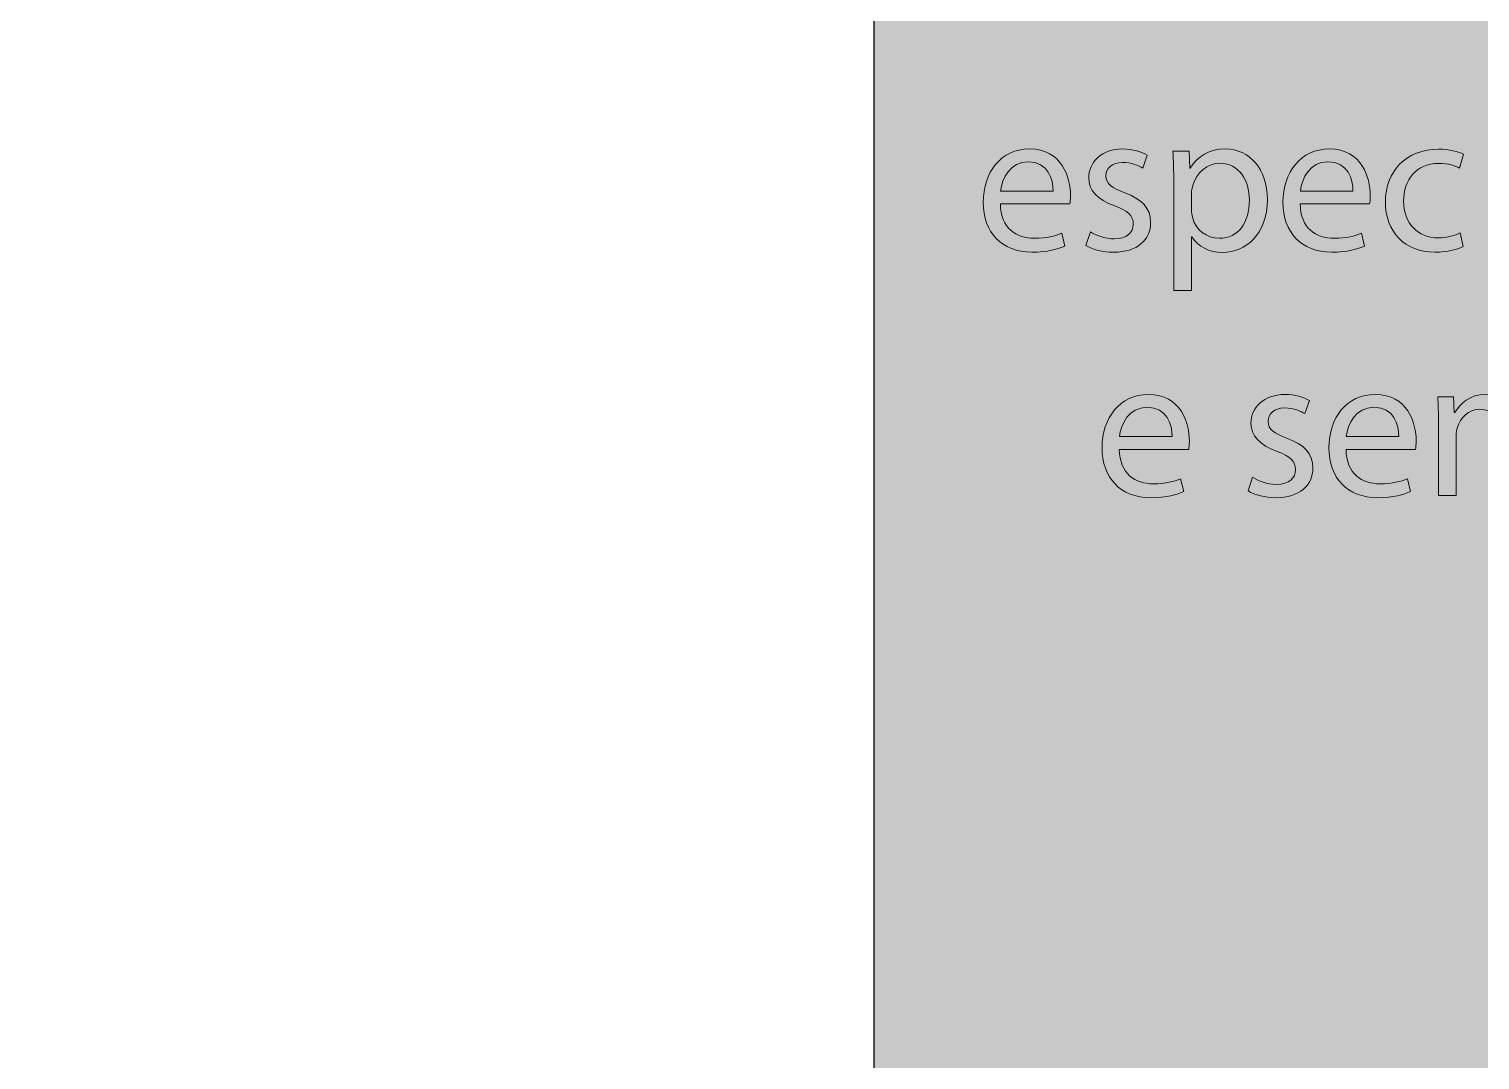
# Model space of a CAD drawing. Header units: inches. Extents: x -507 to 1392, y -754 to 68.
# Drawn here: x -260.6 to -175.4, y -201.3 to -140.9 of the extents above; entities that cross this region are included whole.
import ezdxf

# ---------------------------------------------------------------- set-up
doc = ezdxf.new("R2010")
doc.units = ezdxf.units.IN
doc.header["$MEASUREMENT"] = 0
doc.layers.add('Front', color=7, linetype='Continuous')
picture_1 = doc.add_image_def('image1.png', size_in_pixel=(3301, 2181))
picture_2 = doc.add_image_def('image10.png', size_in_pixel=(3013, 3012))

# ---------------------------------------------------------------- blocks, each defined once
blk = doc.blocks.new('block 3')
at = {"layer": 'Front', "true_color": 0x326699}
h = blk.add_hatch(color=165, dxfattribs=at)
h.dxf.hatch_style = 2
h.paths.add_polyline_path([(-211, -462.1), (-211, 61.249), (581, 61.249), (581, -462.1)])
at = {"layer": 'Front', "lineweight": 0}
blk.add_lwpolyline([(-211, -462.1), (-211, 61.249), (581, 61.249), (581, -462.1), (-211, -462.1)], dxfattribs=at)
at = {"layer": 'Front'}
image = blk.add_image(picture_1, insert=(-211, -462.191), size_in_units=(792.24, 523.44), dxfattribs=at)
blk = doc.blocks.new('block 48')
at = {"layer": 'Front', "true_color": 0x231f20}
h = blk.add_hatch(color=250, dxfattribs=at)
h.dxf.hatch_style = 2
edge = h.paths.add_edge_path()
edge.add_spline(control_points=[(-203.589, -151.135), (-203.565, -152.562), (-202.654, -153.149), (-201.599, -153.149), (-200.843, -153.149), (-200.387, -153.018), (-199.992, -152.85), (-199.992, -152.85), (-199.812, -153.605), (-199.812, -153.605), (-200.184, -153.773), (-200.819, -153.965), (-201.743, -153.965), (-203.53, -153.965), (-204.597, -152.79), (-204.597, -151.039), (-204.597, -149.288), (-203.565, -147.909), (-201.875, -147.909), (-199.979, -147.909), (-199.476, -149.576), (-199.476, -150.643), (-199.476, -150.859), (-199.5, -151.027), (-199.512, -151.135), (-199.512, -151.135), (-203.589, -151.135), (-203.589, -151.135)], knot_values=[0, 0, 0, 0, 1, 1, 1, 2, 2, 2, 3, 3, 3, 4, 4, 4, 5, 5, 5, 6, 6, 6, 7, 7, 7, 8, 8, 8, 9, 9, 9, 9], degree=3, periodic=1)
edge = h.paths.add_edge_path()
edge.add_spline(control_points=[(-200.495, -150.379), (-200.483, -149.708), (-200.771, -148.664), (-201.958, -148.664), (-203.026, -148.664), (-203.494, -149.647), (-203.578, -150.379), (-203.578, -150.379), (-200.495, -150.379), (-200.495, -150.379)], knot_values=[0, 0, 0, 0, 1, 1, 1, 2, 2, 2, 3, 3, 3, 3], degree=3, periodic=1)
h = blk.add_hatch(color=250, dxfattribs=at)
h.dxf.hatch_style = 2
edge = h.paths.add_edge_path()
edge.add_spline(control_points=[(-198.31, -152.766), (-197.998, -152.97), (-197.446, -153.186), (-196.918, -153.186), (-196.15, -153.186), (-195.791, -152.802), (-195.791, -152.322), (-195.791, -151.818), (-196.091, -151.542), (-196.87, -151.254), (-197.914, -150.883), (-198.405, -150.307), (-198.405, -149.611), (-198.405, -148.676), (-197.65, -147.909), (-196.402, -147.909), (-195.815, -147.909), (-195.299, -148.076), (-194.975, -148.268), (-194.975, -148.268), (-195.239, -149.036), (-195.239, -149.036), (-195.467, -148.892), (-195.887, -148.7), (-196.426, -148.7), (-197.05, -148.7), (-197.398, -149.06), (-197.398, -149.492), (-197.398, -149.971), (-197.05, -150.187), (-196.294, -150.475), (-195.287, -150.859), (-194.771, -151.363), (-194.771, -152.226), (-194.771, -153.246), (-195.563, -153.965), (-196.942, -153.965), (-197.578, -153.965), (-198.166, -153.809), (-198.573, -153.569), (-198.573, -153.569), (-198.31, -152.766), (-198.31, -152.766)], knot_values=[0, 0, 0, 0, 1, 1, 1, 2, 2, 2, 3, 3, 3, 4, 4, 4, 5, 5, 5, 6, 6, 6, 7, 7, 7, 8, 8, 8, 9, 9, 9, 10, 10, 10, 11, 11, 11, 12, 12, 12, 13, 13, 13, 14, 14, 14, 14], degree=3, periodic=1)
h = blk.add_hatch(color=250, dxfattribs=at)
h.dxf.hatch_style = 2
edge = h.paths.add_edge_path()
edge.add_spline(control_points=[(-193.414, -149.936), (-193.414, -149.192), (-193.438, -148.592), (-193.461, -148.041), (-193.461, -148.041), (-192.514, -148.041), (-192.514, -148.041), (-192.514, -148.041), (-192.466, -149.036), (-192.466, -149.036), (-192.466, -149.036), (-192.442, -149.036), (-192.442, -149.036), (-192.01, -148.328), (-191.327, -147.909), (-190.379, -147.909), (-188.976, -147.909), (-187.92, -149.096), (-187.92, -150.859), (-187.92, -152.946), (-189.192, -153.977), (-190.559, -153.977), (-191.327, -153.977), (-191.999, -153.641), (-192.346, -153.065), (-192.346, -153.065), (-192.37, -153.065), (-192.37, -153.065), (-192.37, -153.065), (-192.37, -156.22), (-192.37, -156.22), (-192.37, -156.22), (-193.414, -156.22), (-193.414, -156.22), (-193.414, -156.22), (-193.414, -149.936), (-193.414, -149.936)], knot_values=[0, 0, 0, 0, 1, 1, 1, 2, 2, 2, 3, 3, 3, 4, 4, 4, 5, 5, 5, 6, 6, 6, 7, 7, 7, 8, 8, 8, 9, 9, 9, 10, 10, 10, 11, 11, 11, 12, 12, 12, 12], degree=3, periodic=1)
edge = h.paths.add_edge_path()
edge.add_spline(control_points=[(-192.37, -151.482), (-192.37, -151.638), (-192.346, -151.782), (-192.322, -151.914), (-192.13, -152.646), (-191.495, -153.149), (-190.739, -153.149), (-189.624, -153.149), (-188.976, -152.238), (-188.976, -150.907), (-188.976, -149.744), (-189.588, -148.748), (-190.703, -148.748), (-191.423, -148.748), (-192.094, -149.264), (-192.298, -150.055), (-192.334, -150.187), (-192.37, -150.343), (-192.37, -150.487), (-192.37, -150.487), (-192.37, -151.482), (-192.37, -151.482)], knot_values=[0, 0, 0, 0, 1, 1, 1, 2, 2, 2, 3, 3, 3, 4, 4, 4, 5, 5, 5, 6, 6, 6, 7, 7, 7, 7], degree=3, periodic=1)
h = blk.add_hatch(color=250, dxfattribs=at)
h.dxf.hatch_style = 2
edge = h.paths.add_edge_path()
edge.add_spline(control_points=[(-185.998, -151.135), (-185.974, -152.562), (-185.062, -153.149), (-184.007, -153.149), (-183.251, -153.149), (-182.795, -153.018), (-182.4, -152.85), (-182.4, -152.85), (-182.22, -153.605), (-182.22, -153.605), (-182.592, -153.773), (-183.227, -153.965), (-184.151, -153.965), (-185.938, -153.965), (-187.005, -152.79), (-187.005, -151.039), (-187.005, -149.288), (-185.974, -147.909), (-184.283, -147.909), (-182.388, -147.909), (-181.884, -149.576), (-181.884, -150.643), (-181.884, -150.859), (-181.908, -151.027), (-181.92, -151.135), (-181.92, -151.135), (-185.998, -151.135), (-185.998, -151.135)], knot_values=[0, 0, 0, 0, 1, 1, 1, 2, 2, 2, 3, 3, 3, 4, 4, 4, 5, 5, 5, 6, 6, 6, 7, 7, 7, 8, 8, 8, 9, 9, 9, 9], degree=3, periodic=1)
edge = h.paths.add_edge_path()
edge.add_spline(control_points=[(-182.903, -150.379), (-182.892, -149.708), (-183.179, -148.664), (-184.367, -148.664), (-185.434, -148.664), (-185.902, -149.647), (-185.986, -150.379), (-185.986, -150.379), (-182.903, -150.379), (-182.903, -150.379)], knot_values=[0, 0, 0, 0, 1, 1, 1, 2, 2, 2, 3, 3, 3, 3], degree=3, periodic=1)
h = blk.add_hatch(color=250, dxfattribs=at)
h.dxf.hatch_style = 2
edge = h.paths.add_edge_path()
edge.add_spline(control_points=[(-176.436, -153.629), (-176.712, -153.773), (-177.323, -153.965), (-178.103, -153.965), (-179.854, -153.965), (-180.994, -152.778), (-180.994, -151.003), (-180.994, -149.216), (-179.77, -147.92), (-177.875, -147.92), (-177.251, -147.92), (-176.7, -148.076), (-176.412, -148.22), (-176.412, -148.22), (-176.652, -149.036), (-176.652, -149.036), (-176.904, -148.892), (-177.299, -148.76), (-177.875, -148.76), (-179.207, -148.76), (-179.926, -149.744), (-179.926, -150.955), (-179.926, -152.298), (-179.062, -153.125), (-177.911, -153.125), (-177.312, -153.125), (-176.916, -152.97), (-176.616, -152.838), (-176.616, -152.838), (-176.436, -153.629), (-176.436, -153.629)], knot_values=[0, 0, 0, 0, 1, 1, 1, 2, 2, 2, 3, 3, 3, 4, 4, 4, 5, 5, 5, 6, 6, 6, 7, 7, 7, 8, 8, 8, 9, 9, 9, 10, 10, 10, 10], degree=3, periodic=1)
h = blk.add_hatch(color=250, dxfattribs=at)
h.dxf.hatch_style = 2
edge = h.paths.add_edge_path()
edge.add_spline(control_points=[(-196.611, -165.535), (-196.587, -166.962), (-195.676, -167.55), (-194.621, -167.55), (-193.865, -167.55), (-193.409, -167.418), (-193.014, -167.25), (-193.014, -167.25), (-192.833, -168.006), (-192.833, -168.006), (-193.206, -168.174), (-193.841, -168.366), (-194.765, -168.366), (-196.552, -168.366), (-197.619, -167.19), (-197.619, -165.439), (-197.619, -163.688), (-196.587, -162.309), (-194.896, -162.309), (-193.001, -162.309), (-192.498, -163.976), (-192.498, -165.043), (-192.498, -165.259), (-192.522, -165.427), (-192.534, -165.535), (-192.534, -165.535), (-196.611, -165.535), (-196.611, -165.535)], knot_values=[0, 0, 0, 0, 1, 1, 1, 2, 2, 2, 3, 3, 3, 4, 4, 4, 5, 5, 5, 6, 6, 6, 7, 7, 7, 8, 8, 8, 9, 9, 9, 9], degree=3, periodic=1)
edge = h.paths.add_edge_path()
edge.add_spline(control_points=[(-193.517, -164.779), (-193.505, -164.108), (-193.793, -163.064), (-194.98, -163.064), (-196.048, -163.064), (-196.516, -164.048), (-196.6, -164.779), (-196.6, -164.779), (-193.517, -164.779), (-193.517, -164.779)], knot_values=[0, 0, 0, 0, 1, 1, 1, 2, 2, 2, 3, 3, 3, 3], degree=3, periodic=1)
h = blk.add_hatch(color=250, dxfattribs=at)
h.dxf.hatch_style = 2
edge = h.paths.add_edge_path()
edge.add_spline(control_points=[(-188.788, -167.166), (-188.476, -167.37), (-187.924, -167.586), (-187.396, -167.586), (-186.628, -167.586), (-186.269, -167.202), (-186.269, -166.723), (-186.269, -166.219), (-186.569, -165.943), (-187.348, -165.655), (-188.392, -165.283), (-188.883, -164.708), (-188.883, -164.012), (-188.883, -163.077), (-188.128, -162.309), (-186.88, -162.309), (-186.293, -162.309), (-185.777, -162.477), (-185.453, -162.668), (-185.453, -162.668), (-185.717, -163.436), (-185.717, -163.436), (-185.945, -163.292), (-186.365, -163.101), (-186.904, -163.101), (-187.528, -163.101), (-187.876, -163.46), (-187.876, -163.892), (-187.876, -164.372), (-187.528, -164.587), (-186.772, -164.875), (-185.765, -165.259), (-185.25, -165.763), (-185.25, -166.626), (-185.25, -167.646), (-186.041, -168.366), (-187.42, -168.366), (-188.056, -168.366), (-188.644, -168.209), (-189.051, -167.97), (-189.051, -167.97), (-188.788, -167.166), (-188.788, -167.166)], knot_values=[0, 0, 0, 0, 1, 1, 1, 2, 2, 2, 3, 3, 3, 4, 4, 4, 5, 5, 5, 6, 6, 6, 7, 7, 7, 8, 8, 8, 9, 9, 9, 10, 10, 10, 11, 11, 11, 12, 12, 12, 13, 13, 13, 14, 14, 14, 14], degree=3, periodic=1)
h = blk.add_hatch(color=250, dxfattribs=at)
h.dxf.hatch_style = 2
edge = h.paths.add_edge_path()
edge.add_spline(control_points=[(-183.304, -165.535), (-183.28, -166.962), (-182.368, -167.55), (-181.313, -167.55), (-180.558, -167.55), (-180.102, -167.418), (-179.706, -167.25), (-179.706, -167.25), (-179.526, -168.006), (-179.526, -168.006), (-179.898, -168.174), (-180.533, -168.366), (-181.457, -168.366), (-183.244, -168.366), (-184.312, -167.19), (-184.312, -165.439), (-184.312, -163.688), (-183.28, -162.309), (-181.589, -162.309), (-179.694, -162.309), (-179.19, -163.976), (-179.19, -165.043), (-179.19, -165.259), (-179.214, -165.427), (-179.226, -165.535), (-179.226, -165.535), (-183.304, -165.535), (-183.304, -165.535)], knot_values=[0, 0, 0, 0, 1, 1, 1, 2, 2, 2, 3, 3, 3, 4, 4, 4, 5, 5, 5, 6, 6, 6, 7, 7, 7, 8, 8, 8, 9, 9, 9, 9], degree=3, periodic=1)
edge = h.paths.add_edge_path()
edge.add_spline(control_points=[(-180.209, -164.779), (-180.198, -164.108), (-180.485, -163.064), (-181.673, -163.064), (-182.74, -163.064), (-183.208, -164.048), (-183.292, -164.779), (-183.292, -164.779), (-180.209, -164.779), (-180.209, -164.779)], knot_values=[0, 0, 0, 0, 1, 1, 1, 2, 2, 2, 3, 3, 3, 3], degree=3, periodic=1)
h = blk.add_hatch(color=250, dxfattribs=at)
h.dxf.hatch_style = 2
edge = h.paths.add_edge_path()
edge.add_spline(control_points=[(-177.879, -164.012), (-177.879, -163.412), (-177.892, -162.92), (-177.927, -162.441), (-177.927, -162.441), (-177.004, -162.441), (-177.004, -162.441), (-177.004, -162.441), (-176.956, -163.376), (-176.956, -163.376), (-176.956, -163.376), (-176.92, -163.376), (-176.92, -163.376), (-176.596, -162.825), (-176.056, -162.309), (-175.097, -162.309), (-174.305, -162.309), (-173.706, -162.789), (-173.454, -163.472), (-173.454, -163.472), (-173.43, -163.472), (-173.43, -163.472), (-173.25, -163.148), (-173.022, -162.896), (-172.782, -162.717), (-172.435, -162.453), (-172.051, -162.309), (-171.499, -162.309), (-170.731, -162.309), (-169.592, -162.812), (-169.592, -164.828), (-169.592, -164.828), (-169.592, -168.246), (-169.592, -168.246), (-169.592, -168.246), (-170.624, -168.246), (-170.624, -168.246), (-170.624, -168.246), (-170.624, -164.959), (-170.624, -164.959), (-170.624, -163.844), (-171.031, -163.172), (-171.883, -163.172), (-172.482, -163.172), (-172.95, -163.616), (-173.13, -164.132), (-173.178, -164.276), (-173.214, -164.468), (-173.214, -164.66), (-173.214, -164.66), (-173.214, -168.246), (-173.214, -168.246), (-173.214, -168.246), (-174.245, -168.246), (-174.245, -168.246), (-174.245, -168.246), (-174.245, -164.768), (-174.245, -164.768), (-174.245, -163.844), (-174.653, -163.172), (-175.457, -163.172), (-176.116, -163.172), (-176.596, -163.7), (-176.764, -164.228), (-176.824, -164.384), (-176.848, -164.563), (-176.848, -164.744), (-176.848, -164.744), (-176.848, -168.246), (-176.848, -168.246), (-176.848, -168.246), (-177.879, -168.246), (-177.879, -168.246), (-177.879, -168.246), (-177.879, -164.012), (-177.879, -164.012)], knot_values=[0, 0, 0, 0, 1, 1, 1, 2, 2, 2, 3, 3, 3, 4, 4, 4, 5, 5, 5, 6, 6, 6, 7, 7, 7, 8, 8, 8, 9, 9, 9, 10, 10, 10, 11, 11, 11, 12, 12, 12, 13, 13, 13, 14, 14, 14, 15, 15, 15, 16, 16, 16, 17, 17, 17, 18, 18, 18, 19, 19, 19, 20, 20, 20, 21, 21, 21, 22, 22, 22, 23, 23, 23, 24, 24, 24, 25, 25, 25, 25], degree=3, periodic=1)
at = {"layer": 'Front', "lineweight": 0}
for points, knots in [([(-203.589, -151.135), (-203.565, -152.562), (-202.654, -153.149), (-201.599, -153.149), (-200.843, -153.149), (-200.387, -153.018), (-199.992, -152.85), (-199.992, -152.85), (-199.812, -153.605), (-199.812, -153.605), (-200.184, -153.773), (-200.819, -153.965), (-201.743, -153.965), (-203.53, -153.965), (-204.597, -152.79), (-204.597, -151.039), (-204.597, -149.288), (-203.565, -147.909), (-201.875, -147.909), (-199.979, -147.909), (-199.476, -149.576), (-199.476, -150.643), (-199.476, -150.859), (-199.5, -151.027), (-199.512, -151.135), (-199.512, -151.135), (-203.589, -151.135), (-203.589, -151.135)], [0, 0, 0, 0, 1, 1, 1, 2, 2, 2, 3, 3, 3, 4, 4, 4, 5, 5, 5, 6, 6, 6, 7, 7, 7, 8, 8, 8, 9, 9, 9, 9]), ([(-198.31, -152.766), (-197.998, -152.97), (-197.446, -153.186), (-196.918, -153.186), (-196.15, -153.186), (-195.791, -152.802), (-195.791, -152.322), (-195.791, -151.818), (-196.091, -151.542), (-196.87, -151.254), (-197.914, -150.883), (-198.405, -150.307), (-198.405, -149.611), (-198.405, -148.676), (-197.65, -147.909), (-196.402, -147.909), (-195.815, -147.909), (-195.299, -148.076), (-194.975, -148.268), (-194.975, -148.268), (-195.239, -149.036), (-195.239, -149.036), (-195.467, -148.892), (-195.887, -148.7), (-196.426, -148.7), (-197.05, -148.7), (-197.398, -149.06), (-197.398, -149.492), (-197.398, -149.971), (-197.05, -150.187), (-196.294, -150.475), (-195.287, -150.859), (-194.771, -151.363), (-194.771, -152.226), (-194.771, -153.246), (-195.563, -153.965), (-196.942, -153.965), (-197.578, -153.965), (-198.166, -153.809), (-198.573, -153.569), (-198.573, -153.569), (-198.31, -152.766), (-198.31, -152.766)], [0, 0, 0, 0, 1, 1, 1, 2, 2, 2, 3, 3, 3, 4, 4, 4, 5, 5, 5, 6, 6, 6, 7, 7, 7, 8, 8, 8, 9, 9, 9, 10, 10, 10, 11, 11, 11, 12, 12, 12, 13, 13, 13, 14, 14, 14, 14]), ([(-193.414, -149.936), (-193.414, -149.192), (-193.438, -148.592), (-193.461, -148.041), (-193.461, -148.041), (-192.514, -148.041), (-192.514, -148.041), (-192.514, -148.041), (-192.466, -149.036), (-192.466, -149.036), (-192.466, -149.036), (-192.442, -149.036), (-192.442, -149.036), (-192.01, -148.328), (-191.327, -147.909), (-190.379, -147.909), (-188.976, -147.909), (-187.92, -149.096), (-187.92, -150.859), (-187.92, -152.946), (-189.192, -153.977), (-190.559, -153.977), (-191.327, -153.977), (-191.999, -153.641), (-192.346, -153.065), (-192.346, -153.065), (-192.37, -153.065), (-192.37, -153.065), (-192.37, -153.065), (-192.37, -156.22), (-192.37, -156.22), (-192.37, -156.22), (-193.414, -156.22), (-193.414, -156.22), (-193.414, -156.22), (-193.414, -149.936), (-193.414, -149.936)], [0, 0, 0, 0, 1, 1, 1, 2, 2, 2, 3, 3, 3, 4, 4, 4, 5, 5, 5, 6, 6, 6, 7, 7, 7, 8, 8, 8, 9, 9, 9, 10, 10, 10, 11, 11, 11, 12, 12, 12, 12]), ([(-185.998, -151.135), (-185.974, -152.562), (-185.062, -153.149), (-184.007, -153.149), (-183.251, -153.149), (-182.795, -153.018), (-182.4, -152.85), (-182.4, -152.85), (-182.22, -153.605), (-182.22, -153.605), (-182.592, -153.773), (-183.227, -153.965), (-184.151, -153.965), (-185.938, -153.965), (-187.005, -152.79), (-187.005, -151.039), (-187.005, -149.288), (-185.974, -147.909), (-184.283, -147.909), (-182.388, -147.909), (-181.884, -149.576), (-181.884, -150.643), (-181.884, -150.859), (-181.908, -151.027), (-181.92, -151.135), (-181.92, -151.135), (-185.998, -151.135), (-185.998, -151.135)], [0, 0, 0, 0, 1, 1, 1, 2, 2, 2, 3, 3, 3, 4, 4, 4, 5, 5, 5, 6, 6, 6, 7, 7, 7, 8, 8, 8, 9, 9, 9, 9]), ([(-176.436, -153.629), (-176.712, -153.773), (-177.323, -153.965), (-178.103, -153.965), (-179.854, -153.965), (-180.994, -152.778), (-180.994, -151.003), (-180.994, -149.216), (-179.77, -147.92), (-177.875, -147.92), (-177.251, -147.92), (-176.7, -148.076), (-176.412, -148.22), (-176.412, -148.22), (-176.652, -149.036), (-176.652, -149.036), (-176.904, -148.892), (-177.299, -148.76), (-177.875, -148.76), (-179.207, -148.76), (-179.926, -149.744), (-179.926, -150.955), (-179.926, -152.298), (-179.062, -153.125), (-177.911, -153.125), (-177.312, -153.125), (-176.916, -152.97), (-176.616, -152.838), (-176.616, -152.838), (-176.436, -153.629), (-176.436, -153.629)], [0, 0, 0, 0, 1, 1, 1, 2, 2, 2, 3, 3, 3, 4, 4, 4, 5, 5, 5, 6, 6, 6, 7, 7, 7, 8, 8, 8, 9, 9, 9, 10, 10, 10, 10]), ([(-200.495, -150.379), (-200.483, -149.708), (-200.771, -148.664), (-201.958, -148.664), (-203.026, -148.664), (-203.494, -149.647), (-203.578, -150.379), (-203.578, -150.379), (-200.495, -150.379), (-200.495, -150.379)], [0, 0, 0, 0, 1, 1, 1, 2, 2, 2, 3, 3, 3, 3]), ([(-192.37, -151.482), (-192.37, -151.638), (-192.346, -151.782), (-192.322, -151.914), (-192.13, -152.646), (-191.495, -153.149), (-190.739, -153.149), (-189.624, -153.149), (-188.976, -152.238), (-188.976, -150.907), (-188.976, -149.744), (-189.588, -148.748), (-190.703, -148.748), (-191.423, -148.748), (-192.094, -149.264), (-192.298, -150.055), (-192.334, -150.187), (-192.37, -150.343), (-192.37, -150.487), (-192.37, -150.487), (-192.37, -151.482), (-192.37, -151.482)], [0, 0, 0, 0, 1, 1, 1, 2, 2, 2, 3, 3, 3, 4, 4, 4, 5, 5, 5, 6, 6, 6, 7, 7, 7, 7]), ([(-182.903, -150.379), (-182.892, -149.708), (-183.179, -148.664), (-184.367, -148.664), (-185.434, -148.664), (-185.902, -149.647), (-185.986, -150.379), (-185.986, -150.379), (-182.903, -150.379), (-182.903, -150.379)], [0, 0, 0, 0, 1, 1, 1, 2, 2, 2, 3, 3, 3, 3]), ([(-196.611, -165.535), (-196.587, -166.962), (-195.676, -167.55), (-194.621, -167.55), (-193.865, -167.55), (-193.409, -167.418), (-193.014, -167.25), (-193.014, -167.25), (-192.833, -168.006), (-192.833, -168.006), (-193.206, -168.174), (-193.841, -168.366), (-194.765, -168.366), (-196.552, -168.366), (-197.619, -167.19), (-197.619, -165.439), (-197.619, -163.688), (-196.587, -162.309), (-194.896, -162.309), (-193.001, -162.309), (-192.498, -163.976), (-192.498, -165.043), (-192.498, -165.259), (-192.522, -165.427), (-192.534, -165.535), (-192.534, -165.535), (-196.611, -165.535), (-196.611, -165.535)], [0, 0, 0, 0, 1, 1, 1, 2, 2, 2, 3, 3, 3, 4, 4, 4, 5, 5, 5, 6, 6, 6, 7, 7, 7, 8, 8, 8, 9, 9, 9, 9]), ([(-188.788, -167.166), (-188.476, -167.37), (-187.924, -167.586), (-187.396, -167.586), (-186.628, -167.586), (-186.269, -167.202), (-186.269, -166.723), (-186.269, -166.219), (-186.569, -165.943), (-187.348, -165.655), (-188.392, -165.283), (-188.883, -164.708), (-188.883, -164.012), (-188.883, -163.077), (-188.128, -162.309), (-186.88, -162.309), (-186.293, -162.309), (-185.777, -162.477), (-185.453, -162.668), (-185.453, -162.668), (-185.717, -163.436), (-185.717, -163.436), (-185.945, -163.292), (-186.365, -163.101), (-186.904, -163.101), (-187.528, -163.101), (-187.876, -163.46), (-187.876, -163.892), (-187.876, -164.372), (-187.528, -164.587), (-186.772, -164.875), (-185.765, -165.259), (-185.25, -165.763), (-185.25, -166.626), (-185.25, -167.646), (-186.041, -168.366), (-187.42, -168.366), (-188.056, -168.366), (-188.644, -168.209), (-189.051, -167.97), (-189.051, -167.97), (-188.788, -167.166), (-188.788, -167.166)], [0, 0, 0, 0, 1, 1, 1, 2, 2, 2, 3, 3, 3, 4, 4, 4, 5, 5, 5, 6, 6, 6, 7, 7, 7, 8, 8, 8, 9, 9, 9, 10, 10, 10, 11, 11, 11, 12, 12, 12, 13, 13, 13, 14, 14, 14, 14]), ([(-183.304, -165.535), (-183.28, -166.962), (-182.368, -167.55), (-181.313, -167.55), (-180.558, -167.55), (-180.102, -167.418), (-179.706, -167.25), (-179.706, -167.25), (-179.526, -168.006), (-179.526, -168.006), (-179.898, -168.174), (-180.533, -168.366), (-181.457, -168.366), (-183.244, -168.366), (-184.312, -167.19), (-184.312, -165.439), (-184.312, -163.688), (-183.28, -162.309), (-181.589, -162.309), (-179.694, -162.309), (-179.19, -163.976), (-179.19, -165.043), (-179.19, -165.259), (-179.214, -165.427), (-179.226, -165.535), (-179.226, -165.535), (-183.304, -165.535), (-183.304, -165.535)], [0, 0, 0, 0, 1, 1, 1, 2, 2, 2, 3, 3, 3, 4, 4, 4, 5, 5, 5, 6, 6, 6, 7, 7, 7, 8, 8, 8, 9, 9, 9, 9]), ([(-177.879, -164.012), (-177.879, -163.412), (-177.892, -162.92), (-177.927, -162.441), (-177.927, -162.441), (-177.004, -162.441), (-177.004, -162.441), (-177.004, -162.441), (-176.956, -163.376), (-176.956, -163.376), (-176.956, -163.376), (-176.92, -163.376), (-176.92, -163.376), (-176.596, -162.825), (-176.056, -162.309), (-175.097, -162.309), (-174.305, -162.309), (-173.706, -162.789), (-173.454, -163.472), (-173.454, -163.472), (-173.43, -163.472), (-173.43, -163.472), (-173.25, -163.148), (-173.022, -162.896), (-172.782, -162.717), (-172.435, -162.453), (-172.051, -162.309), (-171.499, -162.309), (-170.731, -162.309), (-169.592, -162.812), (-169.592, -164.828), (-169.592, -164.828), (-169.592, -168.246), (-169.592, -168.246), (-169.592, -168.246), (-170.624, -168.246), (-170.624, -168.246), (-170.624, -168.246), (-170.624, -164.959), (-170.624, -164.959), (-170.624, -163.844), (-171.031, -163.172), (-171.883, -163.172), (-172.482, -163.172), (-172.95, -163.616), (-173.13, -164.132), (-173.178, -164.276), (-173.214, -164.468), (-173.214, -164.66), (-173.214, -164.66), (-173.214, -168.246), (-173.214, -168.246), (-173.214, -168.246), (-174.245, -168.246), (-174.245, -168.246), (-174.245, -168.246), (-174.245, -164.768), (-174.245, -164.768), (-174.245, -163.844), (-174.653, -163.172), (-175.457, -163.172), (-176.116, -163.172), (-176.596, -163.7), (-176.764, -164.228), (-176.824, -164.384), (-176.848, -164.563), (-176.848, -164.744), (-176.848, -164.744), (-176.848, -168.246), (-176.848, -168.246), (-176.848, -168.246), (-177.879, -168.246), (-177.879, -168.246), (-177.879, -168.246), (-177.879, -164.012), (-177.879, -164.012)], [0, 0, 0, 0, 1, 1, 1, 2, 2, 2, 3, 3, 3, 4, 4, 4, 5, 5, 5, 6, 6, 6, 7, 7, 7, 8, 8, 8, 9, 9, 9, 10, 10, 10, 11, 11, 11, 12, 12, 12, 13, 13, 13, 14, 14, 14, 15, 15, 15, 16, 16, 16, 17, 17, 17, 18, 18, 18, 19, 19, 19, 20, 20, 20, 21, 21, 21, 22, 22, 22, 23, 23, 23, 24, 24, 24, 25, 25, 25, 25]), ([(-193.517, -164.779), (-193.505, -164.108), (-193.793, -163.064), (-194.98, -163.064), (-196.048, -163.064), (-196.516, -164.048), (-196.6, -164.779), (-196.6, -164.779), (-193.517, -164.779), (-193.517, -164.779)], [0, 0, 0, 0, 1, 1, 1, 2, 2, 2, 3, 3, 3, 3]), ([(-180.209, -164.779), (-180.198, -164.108), (-180.485, -163.064), (-181.673, -163.064), (-182.74, -163.064), (-183.208, -164.048), (-183.292, -164.779), (-183.292, -164.779), (-180.209, -164.779), (-180.209, -164.779)], [0, 0, 0, 0, 1, 1, 1, 2, 2, 2, 3, 3, 3, 3])]:
    blk.add_open_spline(points, degree=3, knots=knots, dxfattribs=at)

msp = doc.modelspace()

# ---------------------------------------------------------------- block references
at = {"layer": 'Front'}
for name in ['block 3', 'block 48']:
    msp.add_blockref(name, (0, 0), dxfattribs=at)

# ---------------------------------------------------------------- pictures from other files: only their frames are drawn
image = msp.add_image(picture_2, insert=(-506.916, -754.387), size_in_units=(723.12, 722.88), dxfattribs=at)

doc.saveas('drawing.dxf')
